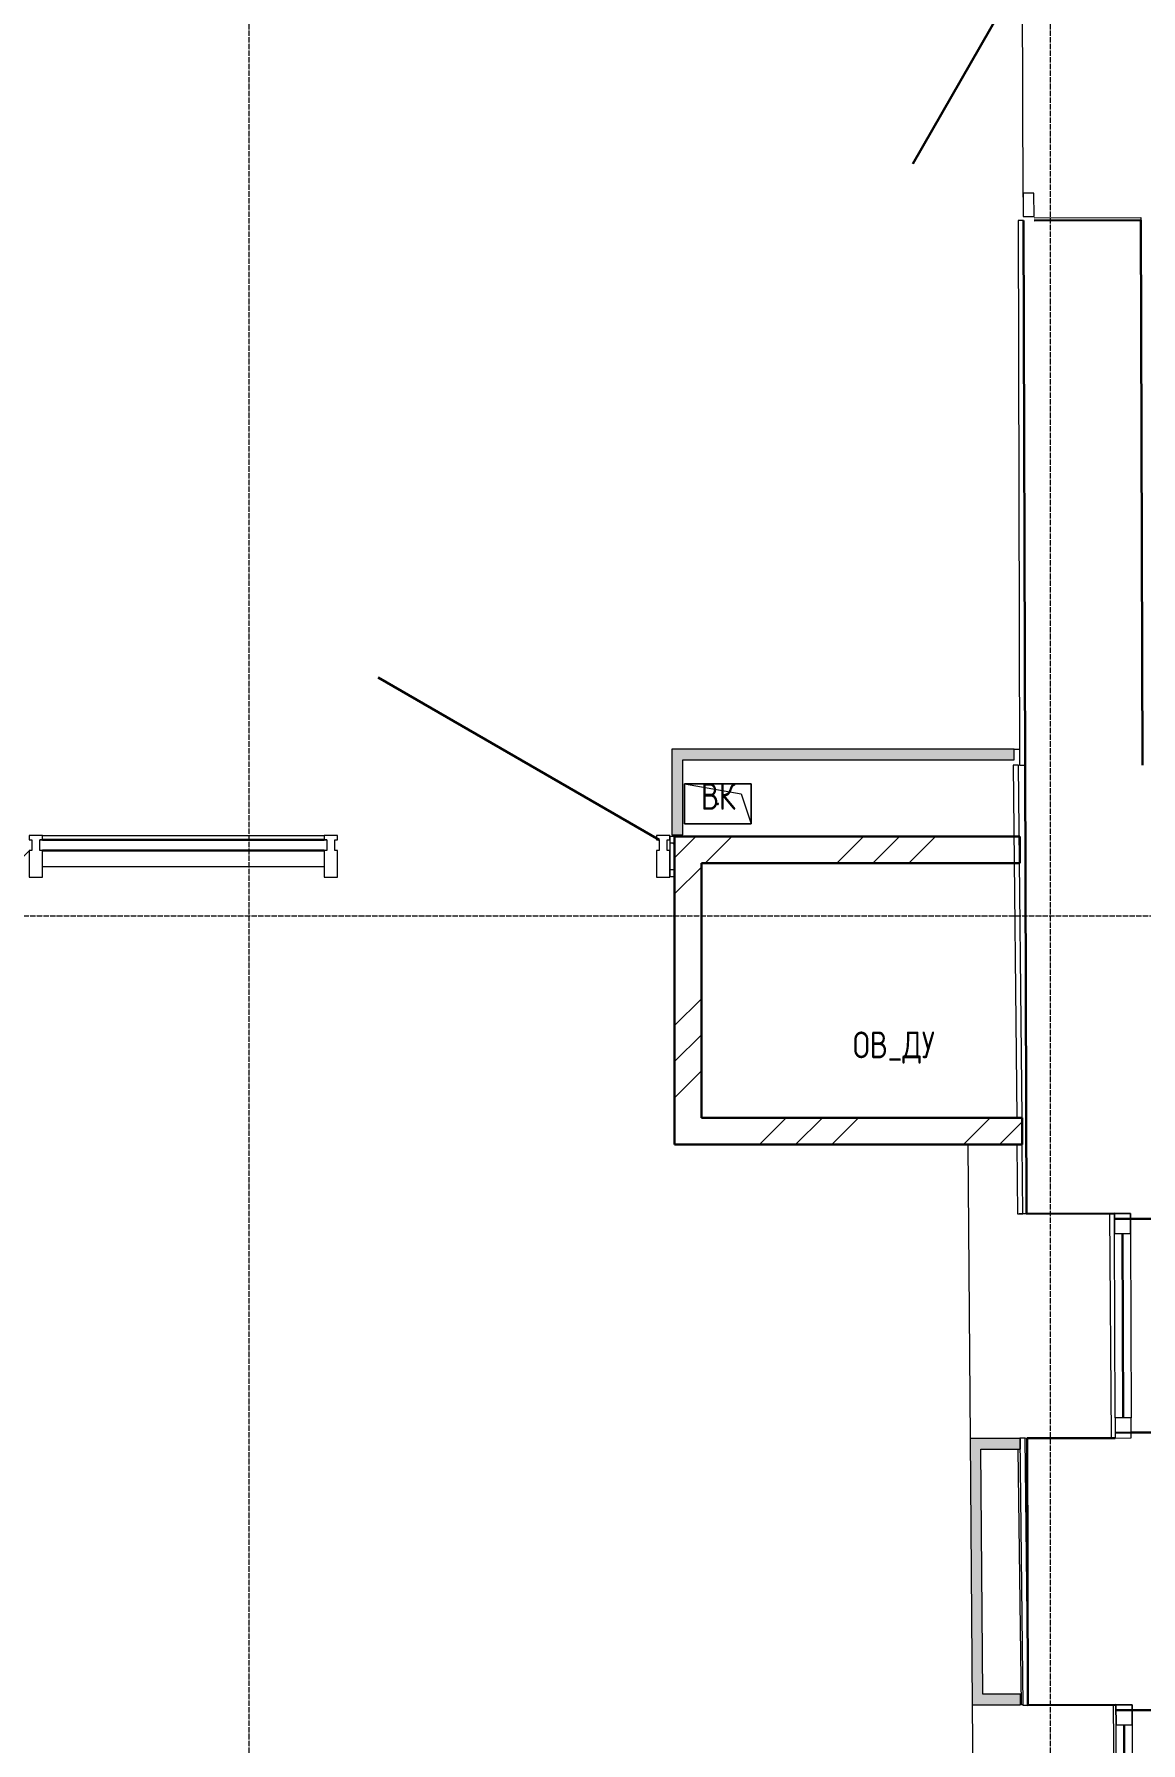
# Model space of a CAD drawing. Header units: millimetres. Extents: x 504091 to 2165846, y 135022 to 442887.
# Drawn here: x 750902 to 755046, y 275534 to 281928 of the extents above; entities that cross this region are included whole.
import ezdxf

# ---------------------------------------------------------------- set-up
doc = ezdxf.new("R2010")
doc.units = ezdxf.units.MM
doc.linetypes.add('ADSK_Линия сетки', pattern=[25, 20, -2.5, 0, -2.5])
doc.linetypes.add('осеваяX2', pattern=[4, 2.5, -0.5, 0.5, -0.5])
for name, color, linetype, lineweight in [('_ Окна', 7, 'Continuous', 30), ('Аннотация', 7, 'Continuous', 9), ('Витраж', 7, 'Continuous', 9), ('Двери', 7, 'Continuous', 20), ('Обобщенные модели', 7, 'Continuous', 18), ('Окна', 7, 'Continuous', 18), ('Оси', 165, 'осеваяX2', 13), ('Перекрытие', 7, 'Continuous', 18), ('Стены внутренние', 7, 'Continuous', 18), ('Стены несущие', 7, 'Continuous', 30), ('Стены отделка', 7, 'Continuous', 30), ('Стены штриховка', 7, 'Continuous', 18)]:
    doc.layers.add(name, color=color, linetype=linetype, lineweight=lineweight)
doc.styles.add('ГОСТ 2.304', font='CS_Gost2304.shx')
pattern_1 = [(45, (705858.1, 270333.5), (-381.661, 381.661), []), (45, (705993, 270333.5), (0, 763.322), []), (45, (705723.14, 270333.5), (0, 763.322), [])]

# ---------------------------------------------------------------- blocks, each defined once
blk = doc.blocks.new('AC_ДверьВитражная_Однопольная_Алюминиевая - Остекленная Правая-6196086-План 1-го этажа')
at = {"layer": 'Двери', "lineweight": 30}
blk.add_line((-607.5, 0), (444.7, -607.5), dxfattribs=at)
blk = doc.blocks.new('Прямоугольный импост - Импост структурный с накладкой - 160мм-2485491-План 1-го этажа')
at = {"layer": 'Витраж', "lineweight": 18}
for p, q in [((-50, 0), (-50, 17)), ((-50, 17), (0, 17)), ((-40, 0), (-50, 0)), ((-40, -40), (-40, 0)), ((0, 0), (-10, 0)), ((-10, 0), (-10, -40)), ((0, 17), (0, 0)), ((-50, -140), (-50, -40)), ((-50, -40), (-40, -40)), ((-10, -40), (0, -40)), ((0, -40), (0, -140)), ((0, -140), (-50, -140))]:
    blk.add_line(p, q, dxfattribs=at)
blk = doc.blocks.new('Прямоугольный импост - Импост структурный с накладкой - 160мм-6196093-План 1-го этажа')
at = {"layer": 'Витраж', "lineweight": 18}
for p, q in [((0, 17), (-50, 17)), ((-50, 17), (-50, 0)), ((-50, 0), (-40, 0)), ((-40, 0), (-40, -40)), ((-10, -40), (-10, 0)), ((-10, 0), (0, 0)), ((0, 0), (0, 17)), ((-40, -40), (-50, -40)), ((-50, -40), (-50, -140)), ((0, -40), (-10, -40)), ((0, -140), (0, -40)), ((-50, -140), (0, -140))]:
    blk.add_line(p, q, dxfattribs=at)
blk = doc.blocks.new('PNS_Панель прямоугольная - Нр_Стекло - 40мм-6196073-План 1-го этажа')
at = {"layer": '_ Окна'}
for p, q in [((-527.5, 40), (527.5, 40)), ((527.5, 0), (-527.5, 0))]:
    blk.add_line(p, q, dxfattribs=at)
at = {"layer": 'Окна'}
blk.add_line((-537.5, 0), (537.5, 0), dxfattribs=at)
blk = doc.blocks.new('Прямоугольный импост - Импост структурный с накладкой - 160мм-2416550-План 1-го этажа')
at = {"layer": 'Витраж', "lineweight": 18}
for p, q in [((-25, 0), (-25, 17)), ((-25, 17), (25, 17)), ((-15, 0), (-25, 0)), ((-15, -40), (-15, 0)), ((25, 0), (15, 0)), ((15, 0), (15, -40)), ((25, 17), (25, 0)), ((-25, -140), (-25, -40)), ((-25, -40), (-15, -40)), ((15, -40), (25, -40)), ((25, -40), (25, -140)), ((25, -140), (-25, -140))]:
    blk.add_line(p, q, dxfattribs=at)
blk = doc.blocks.new('АС_Дверь_Однопольная_Алюминиевая - 1000х2100 алюм ост с мат_плёнкой Д19л-6265749-План 1-го этажа')
at = {"layer": 'Двери'}
for p, q in [((-288, -180), (-375, -180)), ((-375, -180), (-375, -220)), ((-288, -220), (-288, -180)), ((625, -180), (538, -180)), ((538, -180), (538, -220)), ((625, -220), (625, -180)), ((-375, -220), (-288, -220)), ((538, -220), (625, -220))]:
    blk.add_line(p, q, dxfattribs=at)
at = {"layer": 'Двери', "lineweight": 30}
blk.add_line((-288, -220), (427.3, -633), dxfattribs=at)
blk = doc.blocks.new('окна_rehau_однопольное_фрамуга_сверху - 800х2240 _нов_-2056538-План 1-го этажа')
at = {"layer": '_ Окна', "lineweight": 18}
for p, q in [((-420, 75), (-420, 135)), ((-420, 135), (-344, 135)), ((-344, 135), (-344, 75)), ((344, 135), (344, 75)), ((420, 135), (344, 135)), ((420, 75), (420, 135)), ((-344, 75), (-420, 75)), ((344, 75), (420, 75))]:
    blk.add_line(p, q, dxfattribs=at)
at = {"layer": '_ Окна'}
for p, q in [((-400, 75), (-400, 135)), ((400, 75), (400, 135)), ((-344, 105), (344, 105))]:
    blk.add_line(p, q, dxfattribs=at)
at = {"layer": 'Окна'}
for p, q in [((-420, 135), (-420, 75)), ((-344, 135), (-420, 135)), ((-344, 135), (344, 135)), ((420, 135), (344, 135)), ((420, 75), (420, 135)), ((-420, 75), (-344, 75)), ((344, 75), (-344, 75)), ((344, 75), (420, 75))]:
    blk.add_line(p, q, dxfattribs=at)
blk = doc.blocks.new('окна_rehau_однопольное_фрамуга_сверху - 800х2240 _нов_-2056542-План 1-го этажа')
at = {"layer": '_ Окна', "lineweight": 18}
for p, q in [((-420, 75), (-420, 135)), ((-420, 135), (-344, 135)), ((-344, 135), (-344, 75)), ((344, 135), (344, 75)), ((420, 135), (344, 135)), ((420, 75), (420, 135)), ((-344, 75), (-420, 75)), ((344, 75), (420, 75))]:
    blk.add_line(p, q, dxfattribs=at)
at = {"layer": '_ Окна'}
for p, q in [((-400, 75), (-400, 135)), ((400, 75), (400, 135)), ((-344, 105), (344, 105))]:
    blk.add_line(p, q, dxfattribs=at)
at = {"layer": 'Окна'}
for p, q in [((-420, 135), (-420, 75)), ((-344, 135), (-420, 135)), ((-344, 135), (344, 135)), ((420, 135), (344, 135)), ((420, 75), (420, 135)), ((-420, 75), (-344, 75)), ((344, 75), (-344, 75)), ((344, 75), (420, 75))]:
    blk.add_line(p, q, dxfattribs=at)
blk = doc.blocks.new('Прямоугольный импост - Импост структурный с накладкой - 100мм-6196072-План 1-го этажа')
at = {"layer": 'Витраж'}
for p, q in [((45075, 8596.5), (46130, 8596.5)), ((45075, 8479.5), (46130, 8479.5))]:
    blk.add_line(p, q, dxfattribs=at)
blk = doc.blocks.new('GM_Отверстие прямоугольное _в плите_ - Отверстие-V65-План 1-го этажа')
at = {"layer": 'Обобщенные модели'}
for p, q in [((-75, -125), (-75, 125)), ((-75, 125), (75, 125)), ((75, 125), (-75, 125)), ((-75, 125), (-75, -125)), ((-75, -125), (-37.5, 87.5)), ((-37.5, 87.5), (75, 125)), ((75, 125), (75, -125)), ((75, -125), (75, 125)), ((75, -125), (-75, -125)), ((-75, -125), (75, -125))]:
    blk.add_line(p, q, dxfattribs=at)
for start, end in [(360, 180), (180, 360), (60, 165), (300, 360), (195, 270)]:
    blk.add_arc((0, 0), 2.5, start, end, dxfattribs=at)

msp = doc.modelspace()

# ---------------------------------------------------------------- hatches: boundary and pattern name
at = {"layer": 'Стены внутренние'}
for points in [[(753300.5777, 278931.5307), (753330.5777, 278931.5307), (753330.5777, 279252.9486), (753290.5777, 279252.9486), (753290.5777, 278931.5307)], [(754011.3085, 279212.9486), (754572.3586, 279212.9486), (754572.3586, 279252.9486), (753330.5777, 279252.9486), (753330.5777, 279212.9486), (753400.5777, 279212.9486)], [(754414.1169, 275715.8504), (754454.1181, 275715.8504), (754446.8493, 276673.5748), (754406.8482, 276673.5748), (754413.7603, 275762.8383)], [(754447.1529, 276633.5748), (754594.0248, 276633.5748), (754593.6127, 276673.5748), (754446.8493, 276673.5748)], [(754414.4205, 275675.8504), (754595.3911, 275675.8504), (754595.3911, 275715.8504), (754414.1169, 275715.8504)]]:
    msp.add_hatch(color=256, dxfattribs=at).paths.add_polyline_path(points)
at = {"layer": 'Стены внутренние', "lineweight": 9}
h = msp.add_hatch(dxfattribs=at)
h.set_pattern_fill('FP_18', color=256, style=0, pattern_type=2)
h.set_pattern_definition(pattern_1)
h.paths.add_polyline_path([(753300.5777, 278825.5307), (754593.0777, 278825.5307), (754593.0777, 278925.5307), (753300.5777, 278925.5307), (753300.5777, 278850.5307)])
h = msp.add_hatch(dxfattribs=at)
h.set_pattern_fill('FP_6', color=256, style=0, pattern_type=2)
h.set_pattern_definition([(45, (705858.08, 270333.52), (-106.066, 106.066), []), (135, (705858.08, 270333.52), (-106.066, -106.066), [])])
h.paths.add_polyline_path([(753300.5777, 278800.5307), (753300.5777, 278900.5307), (753283.0777, 278900.5307), (753283.0777, 278800.5307), (753287.1181, 278800.5307)])
h.paths.add_polyline_path([(747780.9589, 278800.5307), (748278.0777, 278800.5307), (748278.0777, 278900.5307), (747779.582, 278899.7338), (747780.6817, 278800.5307)])
h.paths.add_polyline_path([(749998.4844, 278800.5307), (750883.0777, 278800.5307), (750883.0777, 278900.5307), (749278.0777, 278900.5307), (749278.0777, 278800.5307), (749998.0777, 278800.5307)])
h = msp.add_hatch(dxfattribs=at)
h.set_pattern_fill('FP_18', color=256, style=0, pattern_type=2)
h.set_pattern_definition(pattern_1)
h.paths.add_polyline_path([(753400.5777, 277873.0198), (753400.5777, 278825.5307), (753300.5777, 278825.5307), (753300.5777, 277873.0198)])
h = msp.add_hatch(dxfattribs=at)
h.set_pattern_fill('FP_18', color=256, style=0, pattern_type=2)
h.set_pattern_definition(pattern_1)
h.paths.add_polyline_path([(754011.3085, 277773.0198), (754602.3201, 277773.0198), (754601.2928, 277873.0198), (753300.5777, 277873.0198), (753300.5777, 277773.0198), (753457.8952, 277773.0198)])

# ---------------------------------------------------------------- linework, layer by layer
at = {"layer": 'Оси', "linetype": 'ADSK_Линия сетки'}
for p, q in [((751707.643, 263323.4727), (751707.643, 314443.584)), ((754707.643, 263323.4727), (754707.643, 314443.584)), ((694211.5079, 278628.5198), (761862.9306, 278628.5198))]:
    msp.add_line(p, q, dxfattribs=at)
at = {"layer": 'Перекрытие'}
for p, q in [((754606.007, 281318.0958), (754603.3997, 282174.0918)), ((754646.2414, 281241.218), (755046.2395, 281242.4364)), ((755046.2395, 281242.4364), (755046.27, 281232.4365)), ((754572.3586, 279252.9486), (754592.298, 279252.9486)), ((753300.5777, 278925.5307), (753300.5777, 278931.5307)), ((754520.4569, 277773.0198), (754398.5109, 277772.0943)), ((754398.5109, 277772.0943), (754406.8482, 276673.5748)), ((754617.595, 277513.7495), (754590.461, 277513.5436)), ((754936.8439, 276676.1483), (754930.4795, 277514.7212)), ((754613.6125, 276673.6951), (754936.8439, 276676.1483)), ((754599.4084, 275675.7931), (754587.343, 276633.5748)), ((754414.4205, 275675.8504), (754434.8364, 272985.8687)), ((754603.8627, 275675.9523), (754599.3944, 275675.9387)), ((754603.864, 275675.8269), (754599.4084, 275675.7931)), ((754950.7914, 274838.4358), (754944.4347, 275675.9897))]:
    msp.add_line(p, q, dxfattribs=at)
at = {"layer": 'Стены несущие'}
for p, q in [((754606.272, 281231.0962), (754612.4802, 279192.9486)), ((755046.27, 281232.4364), (754646.2718, 281231.218)), ((755052.4823, 279192.9486), (755046.27, 281232.4364)), ((754612.4802, 279192.9486), (754617.595, 277513.7681)), ((754593.0777, 278925.5307), (753300.5777, 278925.5307)), ((753300.5777, 278925.5307), (753300.5777, 277773.0198)), ((754593.0777, 278825.5307), (754593.0777, 278925.5307)), ((753400.5777, 278825.5307), (754593.0777, 278825.5307)), ((753400.5777, 277873.0198), (753400.5777, 278825.5307)), ((754601.2928, 277873.0198), (753400.5777, 277873.0198)), ((754602.3201, 277773.0198), (754601.2928, 277873.0198)), ((753300.5777, 277773.0198), (754602.3201, 277773.0198)), ((754617.595, 277513.7681), (754947.5935, 277514.7733)), ((755007.6541, 277494.9562), (755127.6536, 277495.3217)), ((754950.1521, 276674.7772), (754620.1537, 276673.772)), ((755130.0904, 276695.3254), (755010.0909, 276694.9599)), ((754620.1537, 276673.772), (754623.1959, 275675.0112)), ((754623.1959, 275675.0112), (754953.1944, 275676.0164)), ((755013.255, 275656.1992), (755133.2545, 275656.5647))]:
    msp.add_line(p, q, dxfattribs=at)
at = {"layer": 'Стены отделка', "lineweight": 9}
for p, q in [((754606.272, 281231.0962), (754586.2922, 281231.0353)), ((754586.2922, 281231.0353), (754592.4803, 279192.8879)), ((754612.4802, 279192.9486), (754606.2921, 281231.0962)), ((753290.5777, 279252.9486), (753290.5777, 278931.5307)), ((754572.3586, 279252.9486), (753290.5777, 279252.9486)), ((754572.3586, 279212.9486), (754572.3586, 279252.9486)), ((753330.5777, 278931.5307), (753330.5777, 279212.9486)), ((753330.5777, 279212.9486), (754572.3586, 279212.9486)), ((754587.7329, 279192.9486), (754567.734, 279192.7431)), ((754567.734, 279192.7431), (754581.2918, 277873.0198)), ((754601.2928, 277873.0198), (754587.7329, 279192.9486)), ((754592.4803, 279192.8879), (754612.4802, 279192.9486)), ((753300.5777, 278925.5307), (753283.0777, 278925.5307)), ((753283.0777, 278925.5307), (753283.0777, 278775.5307)), ((753290.5777, 278931.5307), (753330.5777, 278931.5307)), ((753283.0777, 278775.5307), (753300.5777, 278775.5307)), ((754582.3191, 277773.0198), (754584.9834, 277513.6688)), ((754604.9839, 277513.7297), (754602.3201, 277773.0198)), ((754584.9834, 277513.6688), (754604.9839, 277513.7297)), ((754406.8482, 276673.5748), (754414.4205, 275675.8504)), ((754595.3911, 276673.5748), (754406.8482, 276673.5748)), ((754454.1181, 275715.8504), (754447.1529, 276633.5748)), ((754447.1529, 276633.5748), (754595.3911, 276633.5748)), ((754613.6131, 276673.7521), (754593.6127, 276673.6912)), ((754593.6127, 276673.6912), (754603.873, 275674.9523)), ((754595.3911, 276633.5748), (754595.3911, 276673.5748)), ((754623.8734, 275675.0133), (754613.6131, 276673.7521)), ((754595.3911, 275715.8504), (754454.1181, 275715.8504)), ((754595.3911, 275675.8504), (754595.3911, 275715.8504)), ((754414.4205, 275675.8504), (754595.3911, 275675.8504)), ((754603.873, 275674.9523), (754623.1959, 275675.0112))]:
    msp.add_line(p, q, dxfattribs=at)
at = {"layer": 'Стены штриховка'}
for p, q in [((753300.5777, 278900.5307), (753283.0777, 278900.5307)), ((753300.5777, 278800.5307), (753283.0777, 278800.5307))]:
    msp.add_line(p, q, dxfattribs=at)

# ---------------------------------------------------------------- block references
at = {"layer": '_ Окна', "rotation": 180}
msp.add_blockref('PNS_Панель прямоугольная - Нр_Стекло - 40мм-6196073-План 1-го этажа', (751460.5777, 278913.0307), dxfattribs=at)
at = {"layer": 'Витраж', "extrusion": (0, 0, -1)}
for name, p in [('Прямоугольный импост - Импост структурный с накладкой - 160мм-2485491-План 1-го этажа', (-750883.0777, 278913.0307)), ('Прямоугольный импост - Импост структурный с накладкой - 160мм-2416550-План 1-го этажа', (-752013.0777, 278913.0307))]:
    msp.add_blockref(name, p, dxfattribs=at)
at = {"layer": 'Витраж'}
for name, p in [('Прямоугольный импост - Импост структурный с накладкой - 100мм-6196072-План 1-го этажа', (705858.0777, 270333.5198)), ('Прямоугольный импост - Импост структурный с накладкой - 160мм-6196093-План 1-го этажа', (753283.0777, 278913.0307))]:
    msp.add_blockref(name, p, dxfattribs=at)
at = {"layer": 'Двери', "rotation": 270.1745227978509}
msp.add_blockref('АС_Дверь_Однопольная_Алюминиевая - 1000х2100 алюм ост с мат_плёнкой Д19л-6265749-План 1-го этажа', (754824.3216, 281871.7633), dxfattribs=at)
at = {"layer": 'Двери', "color": 8, "true_color": 0x7f7f7f, "rotation": 180}
msp.add_blockref('AC_ДверьВитражная_Однопольная_Алюминиевая - Остекленная Правая-6196086-План 1-го этажа', (752635.5777, 278913.0307), dxfattribs=at)
at = {"layer": 'Обобщенные модели', "rotation": 269.9999999999999}
msp.add_blockref('GM_Отверстие прямоугольное _в плите_ - Отверстие-V65-План 1-го этажа', (753462.1737, 279047.9486), dxfattribs=at)
at = {"layer": 'Окна', "rotation": 270.1745227978507}
for name, p in [('окна_rehau_однопольное_фрамуга_сверху - 800х2240 _нов_-2056538-План 1-го этажа', (754873.8732, 277094.5468)), ('окна_rehau_однопольное_фрамуга_сверху - 800х2240 _нов_-2056542-План 1-го этажа', (754879.474, 275255.7899))]:
    msp.add_blockref(name, p, dxfattribs=at)

# ---------------------------------------------------------------- texts
at = {"layer": 'Аннотация', "color": 251, "lineweight": 9, "true_color": 0x4b4b4b, "char_height": 100, "attachment_point": 1, "line_spacing_factor": 1.022766, "style": 'ГОСТ 2.304'}
for s, insert, width in [('\\pt360,720,1080,1440,1800,2160,2520,2880,3240,3600,3960,4320,4680,5040,5400,5760,6120,6480,6840,7200,7560,7920,8280,8640,9000,9360,9720,10080,10440,10800,11160,11520;ВК', (753399.0277, 279125.7359), 156.348), ('\\pt360,720,1080,1440,1800,2160,2520,2880,3240,3600,3960,4320,4680,5040,5400,5760,6120,6480,6840,7200,7560,7920,8280,8640,9000,9360,9720,10080,10440,10800,11160,11520;ОВ_ДУ', (753968.0817, 278195.9832), 397.233)]:
    msp.add_mtext(s, dxfattribs=dict(at, insert=insert, width=width))

doc.saveas('drawing.dxf')
